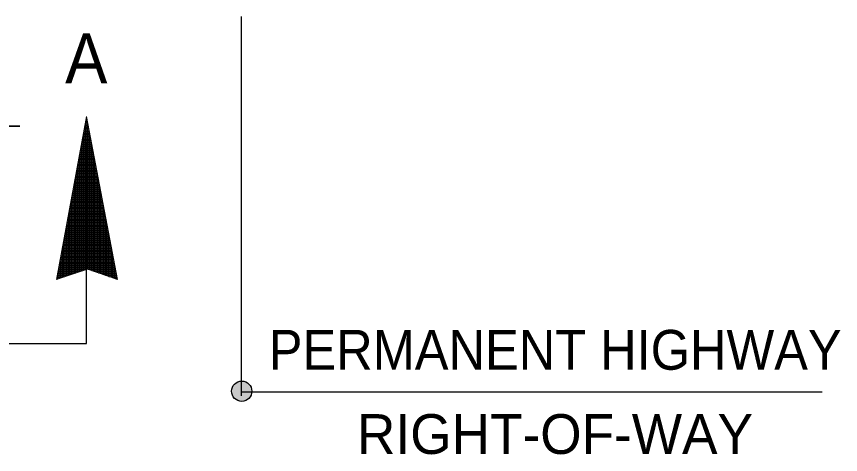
# Model space of a CAD drawing. Extents: x 326 to 700, y 421 to 686.
# Drawn here: x 426.86 to 454.82, y 513.79 to 528.65 of the extents above; entities that cross this region are included whole.
import ezdxf

# ---------------------------------------------------------------- set-up
doc = ezdxf.new("R2010")
doc.units = 0
doc.header["$LTSCALE"] = 0.5
for name, color, linetype, lineweight in [('1', 7, 'Continuous', 13), ('13', 7, 'Continuous', 13), ('15', 7, 'Continuous', 13), ('2', 7, 'Continuous', 13)]:
    doc.layers.add(name, color=color, linetype=linetype, lineweight=lineweight)

msp = doc.modelspace()

# ---------------------------------------------------------------- hatches: boundary and pattern name
at = {"layer": '1'}
msp.add_hatch(color=256, dxfattribs=at).paths.add_polyline_path([(434.844, 515.9351, 1), (434.1564, 515.9351, 1)])

# ---------------------------------------------------------------- linework, layer by layer
at = {"layer": '1', "lineweight": 25}
msp.add_circle((434.5002, 515.9351), 0.3438, dxfattribs=at)
at = {"layer": '13', "lineweight": 35}
msp.add_line((404.0862, 524.9294), (426.9758, 524.9294), dxfattribs=at)
at = {"layer": '15'}
for p, q in [((429.2095, 525.1259), (429.2564, 525.1259)), ((429.2168, 525.1664), (429.2488, 525.1664)), ((429.2243, 525.2069), (429.2411, 525.2069)), ((429.2262, 520.0595), (429.2262, 525.2173)), ((429.2317, 525.2474), (429.2333, 525.2474)), ((429.1574, 524.8423), (429.3103, 524.8423)), ((429.1648, 524.8828), (429.3026, 524.8828)), ((429.1723, 524.9234), (429.295, 524.9234)), ((429.1798, 524.9639), (429.2873, 524.9639)), ((429.1857, 520.0461), (429.1857, 524.9962)), ((429.1872, 525.0044), (429.2795, 525.0044)), ((429.1946, 525.0449), (429.2719, 525.0449)), ((429.202, 525.0854), (429.2642, 525.0854)), ((429.2667, 520.0719), (429.2667, 525.072)), ((429.3072, 520.0579), (429.3072, 524.8586)), ((429.1047, 520.0192), (429.1047, 524.5538)), ((429.1057, 524.5588), (429.364, 524.5588)), ((429.1131, 524.5993), (429.3564, 524.5993)), ((429.1206, 524.6398), (429.3487, 524.6398)), ((429.128, 524.6803), (429.3409, 524.6803)), ((429.1354, 524.7208), (429.3333, 524.7208)), ((429.1428, 524.7613), (429.3258, 524.7613)), ((429.1452, 520.0327), (429.1452, 524.7749)), ((429.15, 524.8018), (429.318, 524.8018)), ((429.3477, 520.0439), (429.3477, 524.6449)), ((429.0538, 524.2753), (429.4179, 524.2753)), ((429.0612, 524.3158), (429.4103, 524.3158)), ((429.0642, 520.0058), (429.0642, 524.3326)), ((429.0686, 524.3563), (429.4025, 524.3563)), ((429.0759, 524.3968), (429.3948, 524.3968)), ((429.0834, 524.4373), (429.3873, 524.4373)), ((429.0908, 524.4778), (429.3794, 524.4778)), ((429.0983, 524.5183), (429.3718, 524.5183)), ((429.3882, 520.0299), (429.3882, 524.4315)), ((429.0019, 523.9918), (429.4717, 523.9918)), ((429.0093, 524.0323), (429.4639, 524.0323)), ((429.0167, 524.0728), (429.4563, 524.0728)), ((429.0237, 519.9924), (429.0237, 524.1114)), ((429.0241, 524.1133), (429.4487, 524.1133)), ((429.0314, 524.1538), (429.4408, 524.1538)), ((429.0388, 524.1943), (429.4332, 524.1943)), ((429.0463, 524.2348), (429.4257, 524.2348)), ((429.4287, 520.0159), (429.4287, 524.218)), ((429.4692, 520.0018), (429.4692, 524.0047)), ((428.9573, 523.7488), (429.5178, 523.7488)), ((428.9648, 523.7893), (429.5102, 523.7893)), ((428.9722, 523.8298), (429.5023, 523.8298)), ((428.9796, 523.8703), (429.4948, 523.8703)), ((428.9832, 519.9792), (428.9832, 523.8902)), ((428.987, 523.9108), (429.4871, 523.9108)), ((428.9944, 523.9513), (429.4793, 523.9513)), ((429.5097, 519.988), (429.5097, 523.7912)), ((428.9022, 519.9523), (428.9022, 523.4478)), ((428.9054, 523.4653), (429.5716, 523.4653)), ((428.9128, 523.5058), (429.5638, 523.5058)), ((428.9202, 523.5463), (429.5562, 523.5463)), ((428.9277, 523.5868), (429.5485, 523.5868)), ((428.935, 523.6273), (429.5408, 523.6273)), ((428.9424, 523.6678), (429.5331, 523.6678)), ((428.9427, 519.9658), (428.9427, 523.6691)), ((428.9498, 523.7083), (429.5256, 523.7083)), ((429.5502, 519.974), (429.5502, 523.5777)), ((428.8535, 523.1818), (429.6255, 523.1818)), ((428.8608, 523.2223), (429.6177, 523.2223)), ((428.8616, 519.9388), (428.8616, 523.2267)), ((428.8683, 523.2628), (429.6101, 523.2628)), ((428.8757, 523.3033), (429.6023, 523.3033)), ((428.8832, 523.3438), (429.5947, 523.3438)), ((428.8906, 523.3843), (429.587, 523.3843)), ((428.898, 523.4248), (429.5793, 523.4248)), ((429.5907, 519.9599), (429.5907, 523.3642)), ((429.6312, 519.946), (429.6312, 523.1508)), ((428.8014, 522.8982), (429.6792, 522.8982)), ((428.8089, 522.9387), (429.6715, 522.9387)), ((428.8163, 522.9792), (429.6638, 522.9792)), ((428.8211, 519.9255), (428.8211, 523.0056)), ((428.8238, 523.0197), (429.6562, 523.0197)), ((428.8312, 523.0603), (429.6484, 523.0603)), ((428.8386, 523.1008), (429.6407, 523.1008)), ((428.8461, 523.1413), (429.6331, 523.1413)), ((429.6717, 519.932), (429.6717, 522.9374)), ((428.7496, 522.6147), (429.7329, 522.6147)), ((428.757, 522.6552), (429.7254, 522.6552)), ((428.7645, 522.6957), (429.7177, 522.6957)), ((428.7719, 522.7362), (429.7099, 522.7362)), ((428.7793, 522.7767), (429.7023, 522.7767)), ((428.7806, 519.9121), (428.7806, 522.7843)), ((428.7868, 522.8172), (429.6946, 522.8172)), ((428.794, 522.8577), (429.6869, 522.8577)), ((429.7122, 519.9179), (429.7122, 522.7239)), ((428.6977, 522.3312), (429.7868, 522.3312)), ((428.6996, 519.8853), (428.6996, 522.3419)), ((428.7051, 522.3717), (429.7791, 522.3717)), ((428.7124, 522.4122), (429.7714, 522.4122)), ((428.7198, 522.4527), (429.7637, 522.4527)), ((428.7273, 522.4932), (429.756, 522.4932)), ((428.7348, 522.5337), (429.7484, 522.5337)), ((428.7401, 519.8986), (428.7401, 522.5633)), ((428.7422, 522.5742), (429.7406, 522.5742)), ((429.7527, 519.9039), (429.7527, 522.5104)), ((428.6458, 522.0476), (429.8405, 522.0476)), ((428.6532, 522.0882), (429.8328, 522.0882)), ((428.6591, 519.8718), (428.6591, 522.1208)), ((428.6606, 522.1287), (429.8253, 522.1287)), ((428.668, 522.1692), (429.8176, 522.1692)), ((428.6753, 522.2097), (429.8099, 522.2097)), ((428.6828, 522.2502), (429.8021, 522.2502)), ((428.6903, 522.2907), (429.7945, 522.2907)), ((429.7932, 519.8901), (429.7932, 522.2968)), ((429.8338, 519.876), (429.8338, 522.0834)), ((428.5938, 521.7641), (429.8943, 521.7641)), ((428.6012, 521.8046), (429.8868, 521.8046)), ((428.6087, 521.8451), (429.879, 521.8451)), ((428.6161, 521.8856), (429.8713, 521.8856)), ((428.6186, 519.8586), (428.6186, 521.8997)), ((428.6235, 521.9261), (429.8635, 521.9261)), ((428.6309, 521.9666), (429.8559, 521.9666)), ((428.6383, 522.0071), (429.8483, 522.0071)), ((429.8743, 519.862), (429.8743, 521.8699)), ((428.542, 521.4806), (429.9482, 521.4806)), ((428.5494, 521.5211), (429.9404, 521.5211)), ((428.5567, 521.5616), (429.9328, 521.5616)), ((428.564, 521.6021), (429.9253, 521.6021)), ((428.5715, 521.6426), (429.9174, 521.6426)), ((428.5781, 519.8451), (428.5781, 521.6785)), ((428.5789, 521.6831), (429.9098, 521.6831)), ((428.5863, 521.7236), (429.9021, 521.7236)), ((429.9148, 519.8479), (429.9148, 521.6565)), ((428.4901, 521.1971), (430.0019, 521.1971)), ((428.4971, 519.8183), (428.4971, 521.2361)), ((428.4975, 521.2376), (429.9943, 521.2376)), ((428.5048, 521.2781), (429.9867, 521.2781)), ((428.5123, 521.3186), (429.9788, 521.3186)), ((428.5198, 521.3591), (429.9713, 521.3591)), ((428.5272, 521.3996), (429.9635, 521.3996)), ((428.5346, 521.4401), (429.9558, 521.4401)), ((428.5376, 519.8317), (428.5376, 521.4572)), ((429.9553, 519.834), (429.9553, 521.443)), ((429.9958, 519.82), (429.9958, 521.2296)), ((428.438, 520.9135), (430.0558, 520.9135)), ((428.4455, 520.954), (430.048, 520.954)), ((428.4529, 520.9945), (430.0403, 520.9945)), ((428.4566, 519.8049), (428.4566, 521.0148)), ((428.4603, 521.035), (430.0327, 521.035)), ((428.4678, 521.0755), (430.0252, 521.0755)), ((428.4752, 521.116), (430.0174, 521.116)), ((428.4827, 521.1566), (430.0097, 521.1566)), ((430.0363, 519.8059), (430.0363, 521.0161)), ((428.3936, 520.6705), (430.1018, 520.6705)), ((428.4011, 520.711), (430.0942, 520.711)), ((428.4085, 520.7515), (430.0866, 520.7515)), ((428.4159, 520.792), (430.0788, 520.792)), ((428.4161, 519.7916), (428.4161, 520.7937)), ((428.4233, 520.8325), (430.0711, 520.8325)), ((428.4308, 520.873), (430.0634, 520.873)), ((430.0768, 519.7919), (430.0768, 520.8027)), ((428.3417, 520.387), (430.1557, 520.387)), ((428.3491, 520.4275), (430.148, 520.4275)), ((428.3564, 520.468), (430.1402, 520.468)), ((428.3639, 520.5085), (430.1326, 520.5085)), ((428.3713, 520.549), (430.1248, 520.549)), ((428.3756, 519.7781), (428.3756, 520.5726)), ((428.3788, 520.5895), (430.1173, 520.5895)), ((428.3862, 520.63), (430.1097, 520.63)), ((430.1173, 519.7781), (430.1173, 520.5891)), ((430.1578, 519.7641), (430.1578, 520.3758)), ((428.2898, 520.1034), (430.2095, 520.1034)), ((428.2946, 519.7513), (428.2946, 520.1301)), ((428.2972, 520.1439), (430.2018, 520.1439)), ((428.3046, 520.1844), (430.1941, 520.1844)), ((428.312, 520.225), (430.1864, 520.225)), ((428.3193, 520.2655), (430.1788, 520.2655)), ((428.3268, 520.306), (430.1711, 520.306)), ((428.3343, 520.3465), (430.1633, 520.3465)), ((428.3351, 519.7647), (428.3351, 520.3513)), ((430.1983, 519.75), (430.1983, 520.1623)), ((428.2378, 519.8199), (428.502, 519.8199)), ((428.2453, 519.8604), (428.6245, 519.8604)), ((428.2527, 519.9009), (428.7468, 519.9009)), ((428.2541, 519.7379), (428.2541, 519.909)), ((428.2601, 519.9414), (428.8694, 519.9414)), ((428.2675, 519.9819), (428.9918, 519.9819)), ((428.2749, 520.0224), (429.1142, 520.0224)), ((428.2824, 520.0629), (429.2368, 520.0629)), ((429.2928, 520.0629), (430.2172, 520.0629)), ((429.4099, 520.0224), (430.2247, 520.0224)), ((429.5271, 519.9819), (430.2325, 519.9819)), ((429.6444, 519.9414), (430.2402, 519.9414)), ((429.7615, 519.9009), (430.2479, 519.9009)), ((429.8788, 519.8604), (430.2555, 519.8604)), ((429.9961, 519.8199), (430.2633, 519.8199)), ((430.2388, 519.7361), (430.2388, 519.9488)), ((428.2229, 519.7389), (428.2572, 519.7389)), ((428.2303, 519.7794), (428.3795, 519.7794)), ((430.1132, 519.7794), (430.271, 519.7794)), ((430.2305, 519.7389), (430.2786, 519.7389)), ((430.2793, 519.722), (430.2793, 519.7352))]:
    msp.add_line(p, q, dxfattribs=at)
msp.add_lwpolyline([(430.282, 519.721), (429.2326, 525.252), (428.2208, 519.7269), (429.2653, 520.0724)], close=True, dxfattribs=at)
at = {"layer": '2', "lineweight": 25}
for p, q in [((434.4906, 515.7732), (434.4906, 528.6456)), ((429.2368, 517.5533), (429.2368, 524.3927)), ((426.4466, 517.5533), (429.2368, 517.5533)), ((434.4928, 515.9127), (454.2001, 515.9127))]:
    msp.add_line(p, q, dxfattribs=at)

# ---------------------------------------------------------------- texts
at = {"layer": '13', "width": 0.95}
msp.add_text('A', height=1.688, dxfattribs=at).set_placement((428.5103, 526.3833))
at = {"layer": '2', "width": 0.95}
msp.add_text('PERMANENT HIGHWAY', height=1.35, dxfattribs=at).set_placement((435.4182, 516.6643))
at = {"layer": '2'}
msp.add_text('RIGHT-OF-WAY', height=1.35, dxfattribs=at).set_placement((438.4118, 513.8073))

doc.saveas('drawing.dxf')
